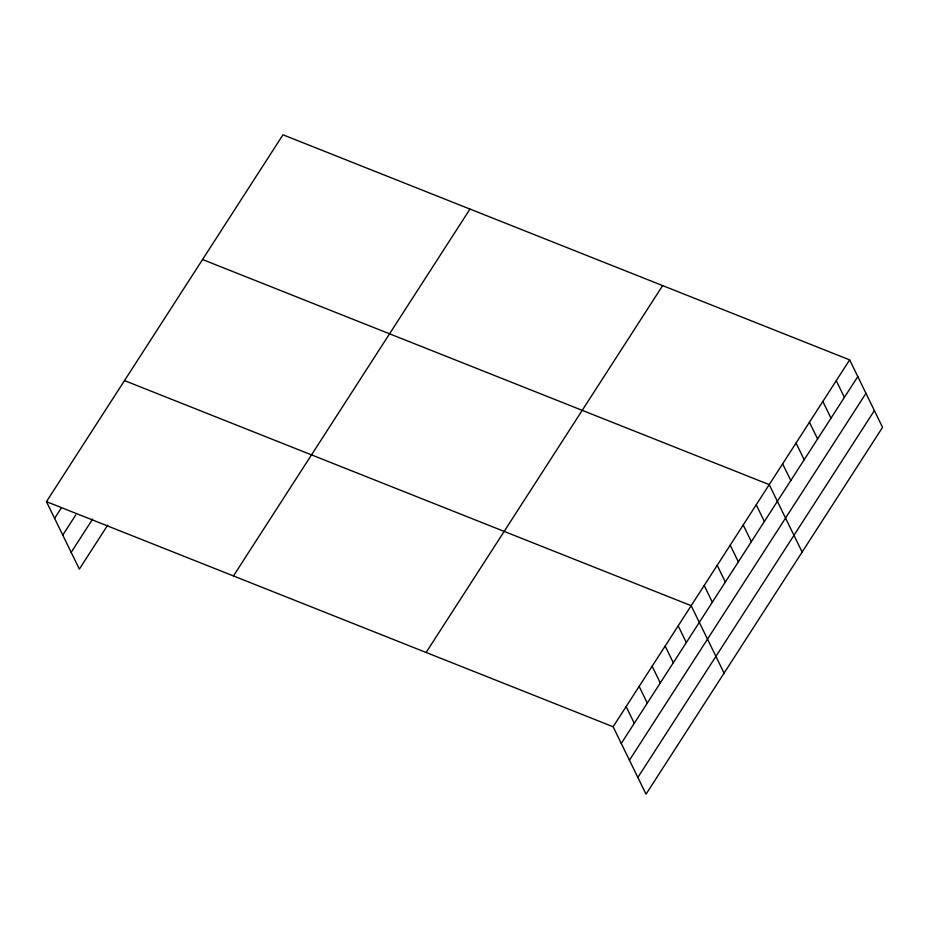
<?xml version="1.0" encoding="UTF-8"?>
<svg xmlns="http://www.w3.org/2000/svg" width="929" height="929" viewBox="0 0 929 929"><rect width="100%" height="100%" fill="white"/><g stroke="black" fill="none" stroke-linecap="round" stroke-linejoin="round"><path stroke-width="1.39" d="M46.45 501.66L282.973 134.798L849.652 359.883L882.55 427.34L646.027 794.202L613.128 726.757L46.45 501.66L79.348 569.117L107.659 525.199M54.602 518.37L61.488 507.687M62.766 535.116L75.772 514.933M71.185 552.372L92.61 519.137M233.458 575.945L469.981 209.071M426.121 652.472L662.644 285.609M613.128 726.757L849.652 359.883M621.269 743.455L857.804 376.582M629.444 760.201L865.967 393.339M637.851 777.457L874.386 410.583M202.557 259.528L769.235 484.624L802.133 552.07M124.509 380.6L691.176 605.685L724.074 673.142M836.251 380.669L844.391 397.38M822.85 401.467L830.99 418.166M809.438 422.254L817.59 438.952M796.037 443.04L804.189 459.739M782.636 463.826L790.788 480.537M756.229 504.795L764.37 521.494M743.212 524.978L751.364 541.677M730.206 545.149L738.358 561.859M717.2 565.331L725.34 582.03M704.194 585.502L712.334 602.213M678.17 625.867L686.322 642.566M665.164 646.038L673.304 662.749M652.146 666.221L660.298 682.92M639.14 686.392L647.292 703.102M626.134 706.574L634.275 723.273"/></g></svg>
